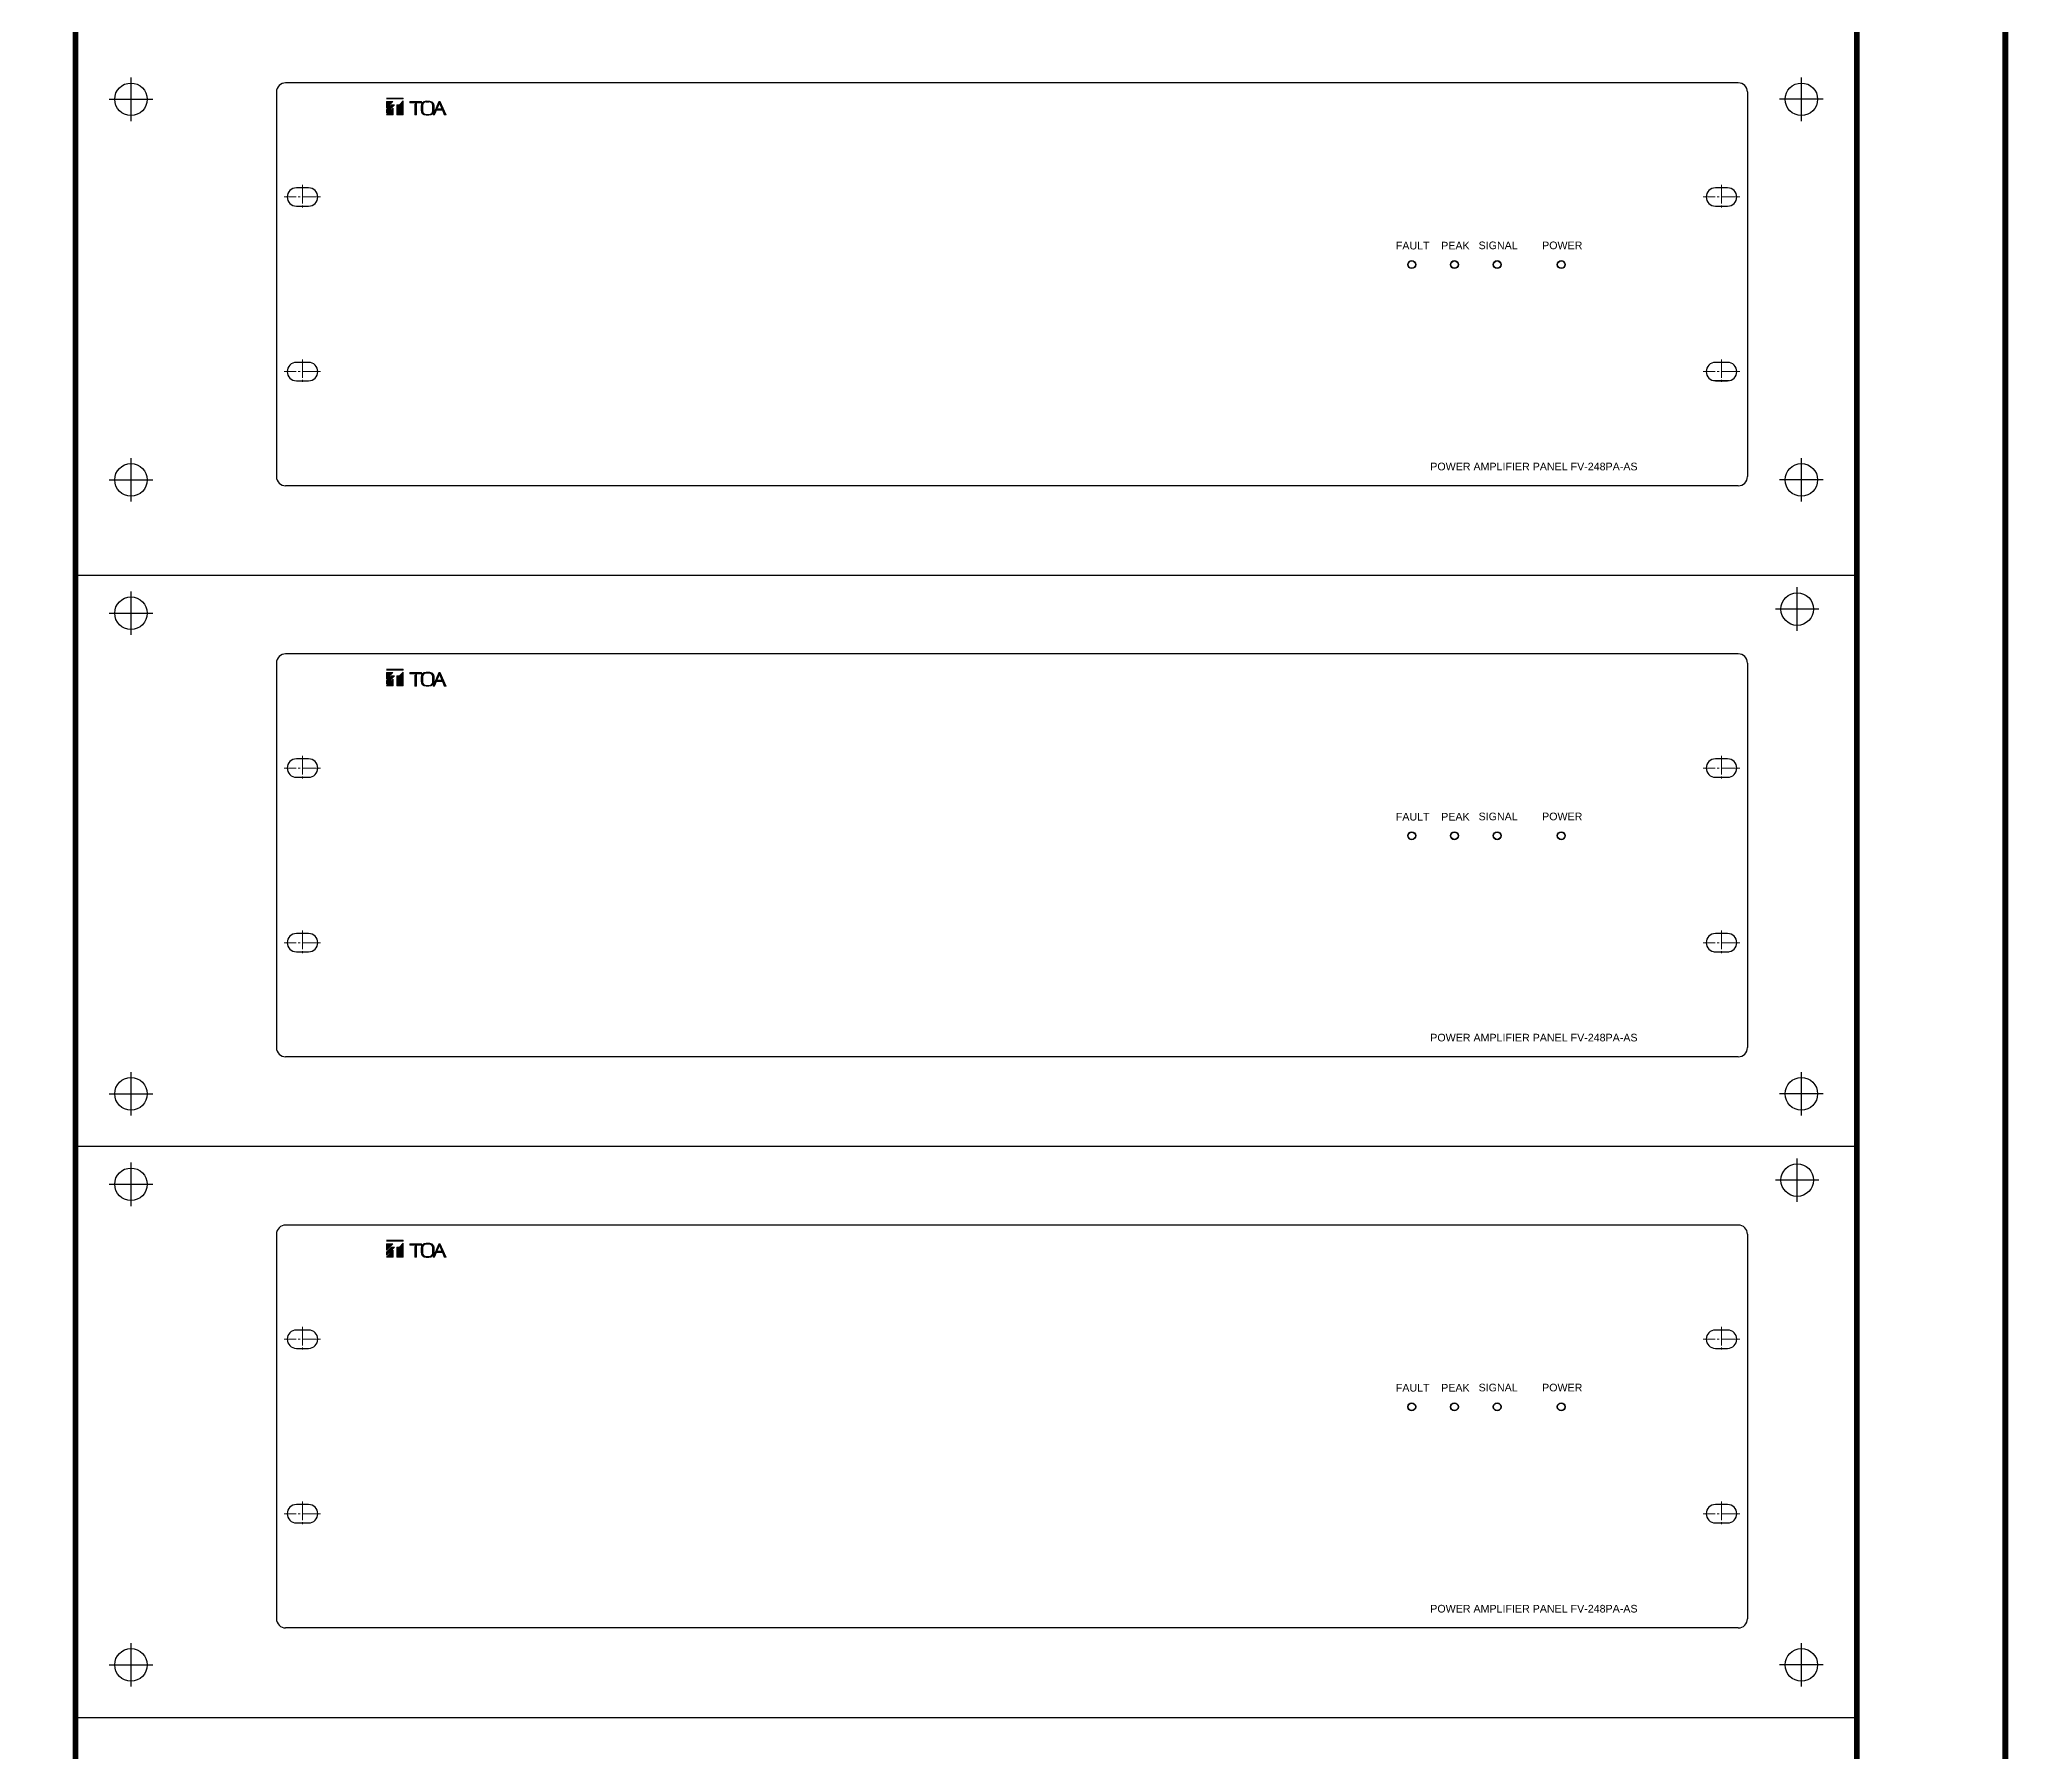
# Model space of a CAD drawing. Header units: millimetres. Extents: x 2974 to 5671, y 1205 to 3288.
# Drawn here: x 5026.4 to 5126.1, y 1540.7 to 1626.9 of the extents above; entities that cross this region are included whole.
import ezdxf

# ---------------------------------------------------------------- set-up
doc = ezdxf.new("R2010")
doc.units = ezdxf.units.MM
doc.linetypes.add('SLD-CENTER', pattern=[19.05, 15.24, -1.27, 1.27, -1.27])
doc.linetypes.add('SLD-Solid', pattern=[0])
doc.layers.add('0-RACK', color=7, linetype='Continuous')
doc.layers.add('FORMAT', color=7, linetype='Continuous', lineweight=0)
doc.styles.add('Standard1', font='')
doc.styles.get('Standard1').set_extended_font_data('HelveticaNeue LT 55 Roman')

# ---------------------------------------------------------------- blocks, each defined once
blk = doc.blocks.new('200PA')
at = {"linetype": 'Continuous', "lineweight": 0}
for points in [[(-47.5, 15.75), (-47.5, 15.68), (-46.12, 15.68), (-46.12, 15.75)], [(-47.5, 15.47), (-47.5, 14.93), (-46.96, 15.47)], [(-46.82, 15.2), (-47.09, 15.2), (-47.5, 14.79), (-47.5, 14.52)], [(-46.95, 14.93), (-47.5, 14.38), (-46.95, 14.38)], [(-46.12, 15.52), (-46.43, 15.2), (-46.63, 15.2), (-46.63, 14.38), (-46.12, 14.38)], [(-44.61, 15.36), (-44.61, 15.47), (-45.58, 15.47), (-45.58, 15.36)], [(-45.02, 15.35), (-45.16, 15.22), (-45.16, 14.37), (-45.02, 14.37)], [(-42.95, 14.86), (-43.22, 14.86), (-43.34, 14.75), (-42.9, 14.75), (-42.75, 14.37), (-42.59, 14.37), (-43.09, 15.47), (-43.19, 15.47), (-43.67, 14.37), (-43.55, 14.37), (-43.15, 15.32)]]:
    blk.add_hatch(color=7, dxfattribs=at).paths.add_polyline_path(points, flags=0)
h = blk.add_hatch(color=7, dxfattribs=at)
edge = h.paths.add_edge_path(flags=0)
edge.add_arc((-44.23, 14.77), 0.423, 180, 270)
edge.add_line((-44.23, 14.35), (-44.01, 14.35))
edge.add_arc((-44.01, 14.77), 0.423, 270, 360)
edge.add_line((-43.59, 14.77), (-43.59, 15.11))
edge.add_arc((-43.98, 15.11), 0.396, 359.2574, 454.0188)
edge.add_line((-44.01, 15.51), (-44.23, 15.51))
edge.add_arc((-44.23, 15.09), 0.423, 90, 180)
edge.add_line((-44.65, 15.09), (-44.65, 14.77))
edge = h.paths.add_edge_path(flags=0)
edge.add_line((-44.51, 14.7), (-44.51, 15.15))
edge.add_arc((-44.23, 15.15), 0.282, 90, 180, ccw=False)
edge.add_line((-44.23, 15.43), (-44.01, 15.43))
edge.add_arc((-44.01, 15.15), 0.282, 0, 90, ccw=False)
edge.add_line((-43.73, 15.15), (-43.73, 14.7))
edge.add_arc((-44.01, 14.7), 0.282, 270, 360, ccw=False)
edge.add_line((-44.01, 14.42), (-44.23, 14.42))
edge.add_arc((-44.23, 14.7), 0.282, 180, 270, ccw=False)
at = {"color": 7, "linetype": 'SLD-Solid'}
for p, q in [((-56.5, 16.25), (-56.5, -15.25)), ((63.25, 17), (-55.75, 17)), ((64, 16.25), (64, -15.25)), ((-53.87, 8.4), (-54.87, 8.4)), ((62.38, 8.4), (61.38, 8.4)), ((-54.87, 6.9), (-53.87, 6.9)), ((61.38, 6.9), (62.38, 6.9)), ((-53.87, -5.9), (-54.87, -5.9)), ((62.38, -5.9), (61.38, -5.9)), ((-54.87, -7.4), (-53.87, -7.4)), ((61.25, -7.39), (62.49, -7.39)), ((61.38, -7.4), (62.38, -7.4)), ((63.25, -16), (-55.75, -16))]:
    blk.add_line(p, q, dxfattribs=at)
at = {"color": 7, "linetype": 'Continuous', "lineweight": 15}
for p, q in [((-47.5, 15.75), (-46.12, 15.75)), ((-46.12, 15.68), (-47.5, 15.68)), ((-47.5, 14.93), (-46.96, 15.47)), ((-47.5, 15.47), (-46.96, 15.47)), ((-47.5, 15.47), (-47.5, 14.93)), ((-47.5, 14.52), (-46.82, 15.2)), ((-47.09, 15.2), (-47.5, 14.79)), ((-46.95, 14.93), (-47.5, 14.38)), ((-47.5, 14.79), (-47.5, 14.52)), ((-46.82, 15.2), (-47.09, 15.2)), ((-46.95, 14.38), (-46.95, 14.93)), ((-46.43, 15.2), (-46.63, 15.2)), ((-46.63, 15.2), (-46.63, 14.38)), ((-46.43, 15.2), (-46.12, 15.52)), ((-46.12, 15.75), (-46.12, 15.68)), ((-46.12, 15.52), (-46.12, 14.38)), ((-45.58, 15.36), (-45.58, 15.47)), ((-45.58, 15.47), (-44.61, 15.47)), ((-44.61, 15.36), (-45.58, 15.36)), ((-45.02, 15.35), (-45.16, 15.22)), ((-45.16, 14.37), (-45.16, 15.22)), ((-45.02, 15.35), (-45.02, 14.37)), ((-44.65, 14.77), (-44.65, 15.09)), ((-44.61, 15.47), (-44.61, 15.36)), ((-44.51, 14.7), (-44.51, 15.15)), ((-44.23, 15.51), (-44.01, 15.51)), ((-44.23, 15.43), (-44.01, 15.43)), ((-43.73, 15.15), (-43.73, 14.7)), ((-43.67, 14.37), (-43.19, 15.47)), ((-43.59, 14.77), (-43.59, 15.11)), ((-43.15, 15.32), (-43.55, 14.37)), ((-43.34, 14.75), (-43.22, 14.86)), ((-42.9, 14.75), (-43.34, 14.75)), ((-43.22, 14.86), (-42.95, 14.86)), ((-43.19, 15.47), (-43.09, 15.47)), ((-42.95, 14.86), (-43.15, 15.32)), ((-42.59, 14.37), (-43.09, 15.47)), ((-42.75, 14.37), (-42.9, 14.75)), ((-47.5, 14.38), (-46.95, 14.38)), ((-46.12, 14.38), (-46.63, 14.38)), ((-45.02, 14.37), (-45.16, 14.37)), ((-44.23, 14.42), (-44.01, 14.42)), ((-44.23, 14.35), (-44.01, 14.35)), ((-43.55, 14.37), (-43.67, 14.37)), ((-42.59, 14.37), (-42.75, 14.37))]:
    blk.add_line(p, q, dxfattribs=at)
at = {"color": 7, "linetype": 'SLD-Solid'}
for centre, radius in [((36.5, 2.11), 0.325), ((36.5, 2.11), 0.3), ((40, 2.11), 0.325), ((40, 2.11), 0.3), ((43.5, 2.11), 0.325), ((43.5, 2.11), 0.3), ((48.75, 2.11), 0.325), ((48.75, 2.11), 0.3)]:
    blk.add_circle(centre, radius, dxfattribs=at)
for centre, start, end in [((-55.75, 16.25), 90, 180), ((63.25, 16.25), 0, 90), ((-54.87, 7.65), 90, 270), ((-53.87, 7.65), 270, 90), ((61.38, 7.65), 90, 270), ((62.38, 7.65), 270, 90), ((-54.87, -6.65), 90, 270), ((-53.87, -6.65), 270, 90), ((61.38, -6.65), 90, 270), ((62.38, -6.65), 270, 90), ((-55.75, -15.25), 180, 270), ((63.25, -15.25), 270, 0)]:
    blk.add_arc(centre, 0.75, start, end, dxfattribs=at)
at = {"color": 7, "linetype": 'Continuous', "lineweight": 15}
for centre, radius, start, end in [((-44.23, 15.09), 0.423, 90, 180), ((-44.23, 14.77), 0.423, 180, 270), ((-44.23, 15.15), 0.282, 90, 180), ((-44.23, 14.7), 0.282, 180, 270), ((-43.98, 15.11), 0.396, 359.2574, 94.0188), ((-44.01, 15.15), 0.282, 0, 90), ((-44.01, 14.77), 0.423, 270, 0), ((-44.01, 14.7), 0.282, 270, 0)]:
    blk.add_arc(centre, radius, start, end, dxfattribs=at)
at = {"layer": 'FORMAT', "color": 1, "linetype": 'SLD-CENTER', "ltscale": 0.1}
for p, q in [((-54.38, 8.65), (-54.38, 6.65)), ((61.87, 8.65), (61.87, 6.65)), ((-52.88, 7.65), (-55.88, 7.65)), ((63.37, 7.65), (60.37, 7.65)), ((-54.38, -5.65), (-54.38, -7.65)), ((61.87, -5.65), (61.87, -7.65)), ((-52.88, -6.65), (-55.88, -6.65)), ((63.37, -6.65), (60.37, -6.65))]:
    blk.add_line(p, q, dxfattribs=at)
at = {"color": 1, "lineweight": 25, "char_height": 0.625, "style": 'Standard1'}
for s, insert, attachment_point in [('{FAULT}', (36.58, 3.98), 2), ('{PEAK}', (40.08, 3.98), 2), ('{SIGNAL}', (43.58, 4), 2), ('{POWER}', (48.83, 4), 2), ('{POWER AMPLIFIER PANEL FV-248PA-AS}', (55, -14.43), 6)]:
    blk.add_mtext(s, dxfattribs=dict(at, insert=insert, attachment_point=attachment_point))

msp = doc.modelspace()

# ---------------------------------------------------------------- linework, layer by layer
at = {"layer": '0-RACK', "color": 0}
for p, q in [((5031.03466, 1625.0071, 0.06284), (5031.03466, 1622.81819, 0.06284)), ((5115.21714, 1622.81819, 0.06284), (5115.21714, 1625.0071, 0.06284)), ((5029.94021, 1623.91264, 0.06284), (5032.12912, 1623.91264, 0.06284)), ((5116.3116, 1623.91264, 0.06284), (5114.12268, 1623.91264, 0.06284)), ((5031.03466, 1605.82893, 0.06284), (5031.03466, 1603.64002, 0.06284)), ((5115.21714, 1603.64002, 0.06284), (5115.21714, 1605.82893, 0.06284)), ((5029.94021, 1604.73447, 0.06284), (5032.12912, 1604.73447, 0.06284)), ((5116.3116, 1604.73447, 0.06284), (5114.12268, 1604.73447, 0.06284)), ((5031.03466, 1599.11096, 0.06284), (5031.03466, 1596.92204, 0.06284)), ((5115.00718, 1597.13222, 0.06284), (5115.00718, 1599.32113, 0.06284)), ((5116.10164, 1598.22667, 0.06284), (5113.91273, 1598.22667, 0.06284)), ((5029.94021, 1598.0165, 0.06284), (5032.12912, 1598.0165, 0.06284)), ((5031.03466, 1574.89328, 0.06284), (5031.03466, 1572.70436, 0.06284)), ((5115.21714, 1572.70436, 0.06284), (5115.21714, 1574.89328, 0.06284)), ((5029.94021, 1573.79882, 0.06284), (5032.12912, 1573.79882, 0.06284)), ((5116.3116, 1573.79882, 0.06284), (5114.12268, 1573.79882, 0.06284)), ((5031.03466, 1570.3338, 0.06284), (5031.03466, 1568.14488, 0.06284)), ((5115.00718, 1568.35505, 0.06284), (5115.00718, 1570.54397, 0.06284)), ((5029.94021, 1569.23934, 0.06284), (5032.12912, 1569.23934, 0.06284)), ((5116.10164, 1569.44951, 0.06284), (5113.91273, 1569.44951, 0.06284)), ((5031.03466, 1546.11612, 0.06284), (5031.03466, 1543.9272, 0.06284)), ((5115.21714, 1543.9272, 0.06284), (5115.21714, 1546.11612, 0.06284)), ((5029.94021, 1545.02166, 0.06284), (5032.12912, 1545.02166, 0.06284)), ((5116.3116, 1545.02166, 0.06284), (5114.12268, 1545.02166, 0.06284))]:
    msp.add_line(p, q, dxfattribs=at)
at = {"layer": '0-RACK', "color": 0, "linetype": 'Continuous'}
for p, q in [((5028.23746, 1599.93498, 0.06284), (5118.01435, 1599.93498, 0.06284)), ((5028.23746, 1599.93498, 0.06284), (5118.01435, 1599.93498, 0.06284)), ((5028.23746, 1571.15782, 0.06284), (5118.01435, 1571.15782, 0.06284)), ((5028.23746, 1571.15782, 0.06284), (5118.01435, 1571.15782, 0.06284)), ((5028.23746, 1571.15782, 0.06284), (5118.01435, 1571.15782, 0.06284)), ((5028.23746, 1542.38065, 0.06284), (5118.01435, 1542.38065, 0.06284))]:
    msp.add_line(p, q, dxfattribs=at)
at = {"layer": '0-RACK', "color": 0, "linetype": 'Continuous', "const_width": 0.29926, "elevation": -0.02095}
msp.add_lwpolyline([(5082.63983, 1766.39731), (5125.49575, 1741.84522), (5020.75605, 1741.84522), (5125.49575, 1741.84522), (5125.49575, 1295.22826)], dxfattribs=at)
msp.add_lwpolyline([(5028.23746, 1302.69976), (5028.23746, 1734.3539), (5118.01435, 1734.3539), (5118.01435, 1302.69976)], close=True, dxfattribs=at)
at = {"layer": '0-RACK', "color": 0}
for centre in [(5031.03466, 1623.91264, 0.06284), (5115.21714, 1623.91264, 0.06284), (5031.03466, 1604.73447, 0.06284), (5115.21714, 1604.73447, 0.06284), (5031.03466, 1598.0165, 0.06284), (5115.00718, 1598.22667, 0.06284), (5031.03466, 1573.79882, 0.06284), (5115.21714, 1573.79882, 0.06284), (5115.00718, 1569.44951, 0.06284), (5031.03466, 1569.23934, 0.06284), (5031.03466, 1545.02166, 0.06284), (5115.21714, 1545.02166, 0.06284)]:
    msp.add_circle(centre, 0.82076, dxfattribs=at)

# ---------------------------------------------------------------- block references
at = {"color": 1, "extrusion": (-4.40822e-16, 0.000346206, 1), "xscale": 0.6151981278882429, "yscale": 0.6151981278882429, "zscale": 0.6151981278882429}
for p in [(5073.1259, 1614.28381, 0.62172), (5073.1259, 1585.50665, 0.61176), (5073.1259, 1556.72949, 0.60179)]:
    msp.add_blockref('200PA', p, dxfattribs=at)

doc.saveas('drawing.dxf')
